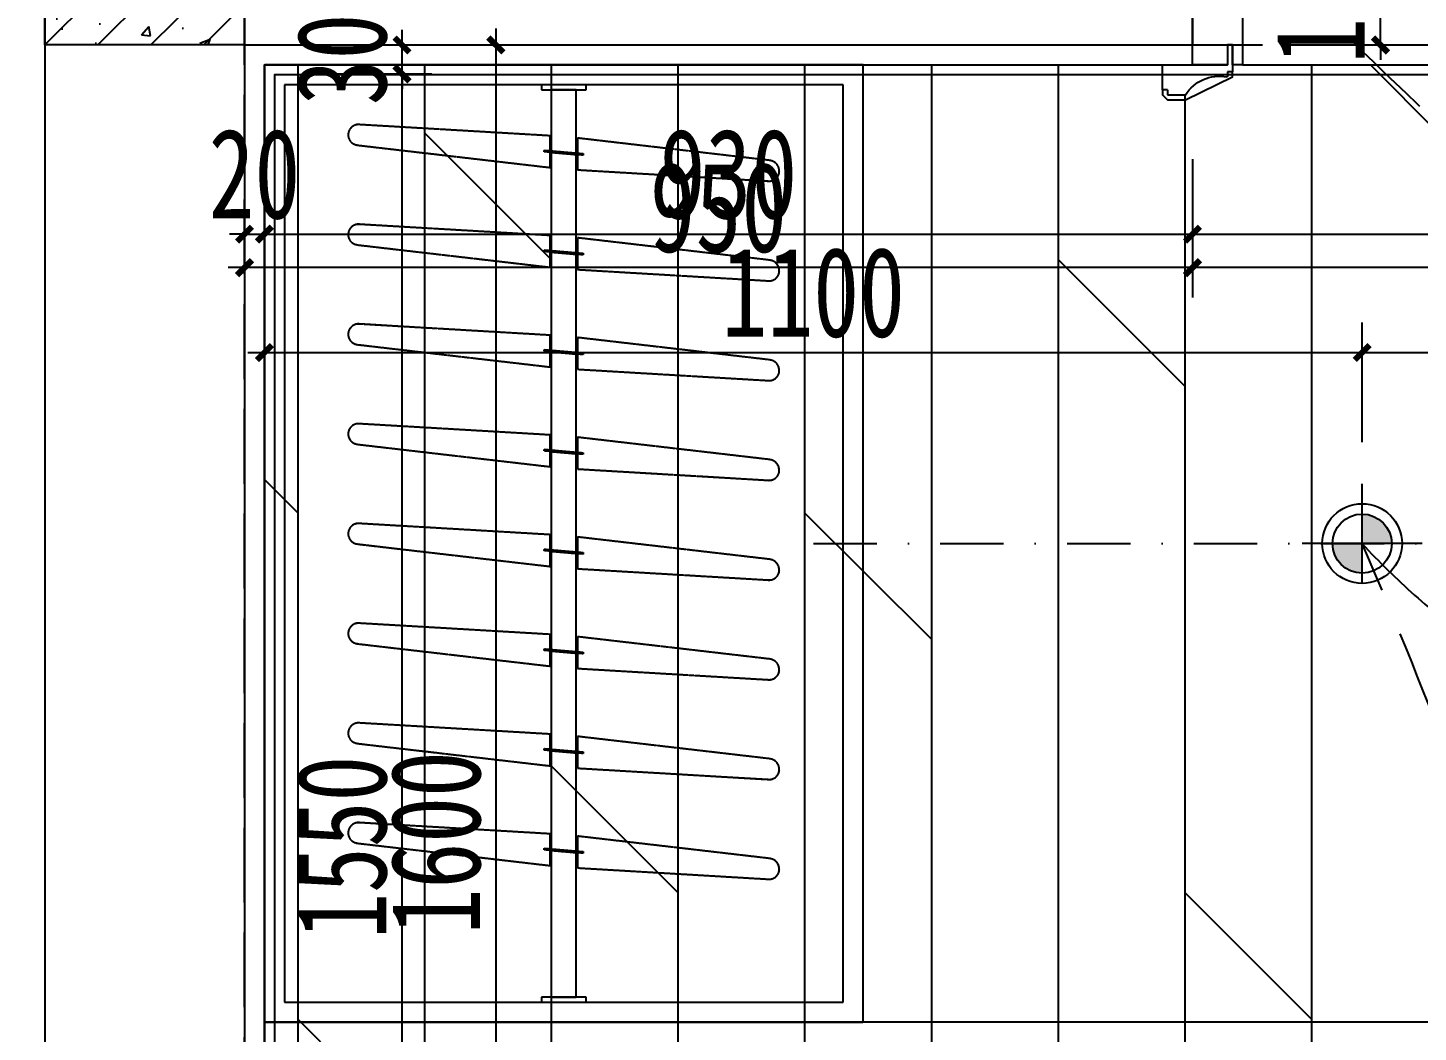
# Model space of a CAD drawing. Header units: millimetres. Extents: x -297 to 39764, y -29258 to 20315.
# Drawn here: x 6460 to 7854, y 6973 to 7980 of the extents above; entities that cross this region are included whole.
import ezdxf

# ---------------------------------------------------------------- set-up
doc = ezdxf.new("R2010")
doc.units = ezdxf.units.MM
for name, pattern in [('_DASH', [0.6, 0.4, -0.2]), ('DASH', [0.35, 0.25, -0.1]), ('DASHDOT2', [12.7, 6.35, -3.175, 0, -3.175]), ('HIDDEN', [9.525, 6.35, -3.175])]:
    doc.linetypes.add(name, pattern=pattern)
doc.layers.get('Defpoints').update_dxf_attribs({"color": 250})
for name, color, linetype in [('.-P建筑梁位', 4, 'Continuous'), ('.P-墙体尺寸标注', 252, 'Continuous'), ('.P-家具虚线层', 250, 'Continuous'), ('.p-灯具连线', 6, 'Continuous'), ('.P-装饰轮廓', 180, 'Continuous'), ('.P-门', 4, 'Continuous'), ('.P-门套', 141, 'Continuous'), ('.PC-天花灯具', 203, 'Continuous'), ('.PC-天花造型', 163, 'Continuous'), ('.PC-灯具尺寸标注', 252, 'Continuous'), ('.PC-综合天花虚线层', 14, 'DASHDOT2'), ('.PF-地面轮廓细线', 75, 'Continuous'), ('.PF-活动家具', 141, 'Continuous'), ('.P完成面尺寸', 180, 'Continuous'), ('A-Wall', 2, 'Continuous'), ('A-索引', 57, 'Continuous'), ('Y-移动家具', 141, 'Continuous')]:
    doc.layers.add(name, color=color, linetype=linetype)
doc.styles.add('文字样式', font='', dxfattribs={"width": 0.75})
doc.styles.get('文字样式').set_extended_font_data('SimSun')
doc.dimstyles.new('西安1-40（内部尺寸）', dxfattribs={"dimscale": 30, "dimtxt": 3, "dimasz": 0.5, "dimexe": 1, "dimexo": 1, "dimgap": 0.5, "dimtad": 1, "dimdec": 0, "dimrnd": 5, "dimtxsty": '文字样式', "dimblk": 'ARCHTICK', "dimcen": 1, "dimdle": 0.55, "dimclrd": 252, "dimclre": 252, "dimclrt": 30, "dimadec": 0, "dimazin": 0, "dimtfac": 1, "dimtdec": 0, "dimtix": 1, "dimtmove": 2, "dimatfit": 3, "dimfxl": 5, "dimfxlon": 1, "dimarcsym": 0})

# ---------------------------------------------------------------- blocks, each defined once
blk = doc.blocks.new('*U50')
at = {"layer": 'Y-移动家具', "linetype": 'DASH', "ltscale": 0.5}
blk.add_lwpolyline([(0, 0), (0, -600), (2560, -600), (2560, 0)], close=True, dxfattribs=at)
blk = doc.blocks.new('yj')
at = {"layer": 'Y-移动家具', "color": 250, "linetype": 'DASH', "ltscale": 0.5}
for p, q in [((-7.1, 220.3), (-29.5, 27.5)), ((2.3, 27.5), (13.6, 218.5)), ((-17.3, -5.7), (-13.9, 33.2)), ((-12.4, 33.1), (-15.3, 0)), ((-13.9, 33.2), (-12.4, 33.1)), ((-29.5, 27.5), (-14.4, 27.5)), ((-15.3, 0), (-12.9, 27.5)), ((-12.9, 27.5), (2.3, 27.5)), ((-31.8, 0), (-43, -191.1)), ((-16.8, 0), (-31.8, 0)), ((-22.4, -192.9), (0, 0)), ((-15.3, 0), (-15.8, -5.9)), ((0, 0), (-15.3, 0)), ((-15.8, -5.9), (-17.3, -5.7))]:
    blk.add_line(p, q, dxfattribs=at)
for centre, radius, start, end in [((3.5, 219), 10.6, 86.6346, 173.3654), ((3.6, 219.6), 10.1, 353.3654, 86.6346), ((-32.7, -192), 10.3, 175, 355)]:
    blk.add_arc(centre, radius, start, end, dxfattribs=at)
blk = doc.blocks.new('*U51')
at = {"layer": 'Y-移动家具', "color": 250, "linetype": 'DASH', "ltscale": 0.5}
for p, q in [((25, -277.5), (20, -277.5)), ((20, -277.5), (20, -322.5)), ((25, -312.5), (25, -277.5)), ((940, -277.5), (935, -277.5)), ((935, -277.5), (935, -312.5)), ((940, -322.5), (940, -277.5)), ((935, -287.5), (25, -287.5)), ((25, -287.5), (25, -312.5)), ((935, -312.5), (935, -287.5)), ((25, -322.5), (25, -312.5)), ((25, -312.5), (935, -312.5)), ((935, -312.5), (935, -322.5)), ((20, -322.5), (25, -322.5)), ((935, -322.5), (940, -322.5))]:
    blk.add_line(p, q, dxfattribs=at)
at = {"layer": 'Y-移动家具', "linetype": 'DASH', "ltscale": 0.5}
blk.add_lwpolyline([(0, 0), (0, -600), (960, -600), (960, 0)], close=True, dxfattribs=at)
at = {"layer": 'Y-移动家具', "color": 250, "linetype": 'DASH', "ltscale": 0.5}
blk.add_lwpolyline([(20, -580), (940, -580), (940, -20), (20, -20)], close=True, dxfattribs=at)
for p in [(102.9, -313.8), (202.9, -313.8), (302.9, -313.8), (402.9, -313.8), (502.9, -313.8), (602.9, -313.8), (702.9, -313.8), (802.9, -313.8)]:
    blk.add_blockref('yj', p)
blk = doc.blocks.new('A$C303A7B2C')
at = {"layer": '.P-门套', "ltscale": 300}
for p, q in [((-60, 25), (-60, 30)), ((-60, 30), (-42, 30)), ((-60, 25), (-65, 25)), ((-65, 25), (-65, 0)), ((-65, 0), (0, 0)), ((0, 7), (0, 11.4)), ((5, 7), (0, 7)), ((0, -20), (0, 0)), ((5, -20), (5, 7)), ((5, -20), (0, -20))]:
    blk.add_line(p, q, dxfattribs=at)
for centre, radius, start, end in [((-7.7, 52.1), 40.8, 212.7332, 280.031), ((-0.5, 11.4), 0.5, 0, 100.031)]:
    blk.add_arc(centre, radius, start, end, dxfattribs=at)
at = {"layer": 'A-索引', "color": 5}
blk.add_lwpolyline([(-65, 25), (-65, 30), (-60, 35), (-42, 35), (5, 12), (5, 7)], dxfattribs=at)
blk = doc.blocks.new('*U68')
at = {"layer": '.P-门'}
blk.add_lwpolyline([(0, 88), (-724, 88), (-724, 38), (0, 38)], close=True, dxfattribs=at)
at = {"layer": '.P-门', "color": 250, "linetype": 'DASH', "ltscale": 15}
blk.add_arc((-1.1, 39.1), 722.9, 89.9118, 180.0882, dxfattribs=at)
at = {"layer": '.P-门套', "ltscale": 15}
for points in [[(150, 760), (130, 760), (130, 765), (150, 765), (150, 800), (0, 800), (0, 775), (20, 775), (20, 770), (0, 770), (0, 762), (0, 762), (56, 762), (56, 750), (150, 750)], [(150, 40), (130, 40), (130, 35), (150, 35), (150, 0), (0, 0), (0, 25), (20, 25), (20, 30), (0, 30), (0, 38), (0, 38), (56, 38), (56, 50), (150, 50)]]:
    blk.add_lwpolyline(points, close=True, dxfattribs=at)
at = {"layer": '.P-门套', "linetype": 'ByBlock', "xscale": -1}
for p, rotation in [((0, 775), 90), ((150, 35), 270)]:
    blk.add_blockref('A$C303A7B2C', p, dxfattribs=dict(at, rotation=rotation))
at = {"layer": '.P-门套', "linetype": 'ByBlock'}
for p, rotation in [((150, 765), 270), ((0, 25), 90)]:
    blk.add_blockref('A$C303A7B2C', p, dxfattribs=dict(at, rotation=rotation))
blk = doc.blocks.new('hyjyjjjjjjj')
at = {"layer": '.P-家具虚线层', "color": 250, "linetype": '_DASH', "ltscale": 200}
for p, q in [((27297.5, 7942.5, 0), (26697.5, 7942.5, 0)), ((26697.5, 7942.5, 0), (26697.5, 6982.5, 0)), ((27297.5, 6982.5, 0), (27297.5, 7942.5, 0)), ((26717.5, 7922.5, 0), (26717.5, 7002.5, 0)), ((27277.5, 7922.5, 0), (26717.5, 7922.5, 0)), ((26975, 7922.5, 0), (26975, 7917.5, 0)), ((27020, 7922.5, 0), (26975, 7922.5, 0)), ((26975, 7917.5, 0), (26985, 7917.5, 0)), ((26985, 7917.5, 0), (26985, 7007.5, 0)), ((27010, 7917.5, 0), (26985, 7917.5, 0)), ((26985, 7917.5, 0), (27020, 7917.5, 0)), ((27010, 7007.5, 0), (27010, 7917.5, 0)), ((27020, 7917.5, 0), (27020, 7922.5, 0)), ((27277.5, 7002.5, 0), (27277.5, 7922.5, 0)), ((26983.8, 7871.4, 0), (26792.6, 7882.7, 0)), ((26790.8, 7862.1, 0), (26983.8, 7839.6, 0)), ((26983.8, 7856.5, 0), (26983.8, 7871.4, 0)), ((27204, 7846.7, 0), (27011.3, 7869.1, 0)), ((27011.3, 7869.1, 0), (27011.3, 7854.1, 0)), ((26977.9, 7855.4, 0), (26978, 7857, 0)), ((26983.8, 7854.9, 0), (26977.9, 7855.4, 0)), ((26978, 7857, 0), (27017, 7853.6, 0)), ((26983.8, 7839.6, 0), (26983.8, 7854.9, 0)), ((27016.9, 7852, 0), (26983.8, 7854.9, 0)), ((26983.8, 7854.9, 0), (27011.3, 7852.5, 0)), ((27011.3, 7852.5, 0), (27011.3, 7837.3, 0)), ((27017, 7853.6, 0), (27016.9, 7852, 0)), ((27011.3, 7837.3, 0), (27202.2, 7826.1, 0)), ((26983.8, 7771.4, 0), (26792.6, 7782.7, 0)), ((26790.8, 7762.1, 0), (26983.8, 7739.6, 0)), ((26983.8, 7756.5, 0), (26983.8, 7771.4, 0)), ((27204, 7746.7, 0), (27011.3, 7769.1, 0)), ((27011.3, 7769.1, 0), (27011.3, 7754.1, 0)), ((26977.9, 7755.4, 0), (26978, 7757, 0)), ((26983.8, 7754.9, 0), (26977.9, 7755.4, 0)), ((26978, 7757, 0), (27017, 7753.6, 0)), ((26983.8, 7739.6, 0), (26983.8, 7754.9, 0)), ((27016.9, 7752, 0), (26983.8, 7754.9, 0)), ((26983.8, 7754.9, 0), (27011.3, 7752.5, 0)), ((27011.3, 7752.5, 0), (27011.3, 7737.3, 0)), ((27017, 7753.6, 0), (27016.9, 7752, 0)), ((27011.3, 7737.3, 0), (27202.2, 7726.1, 0)), ((26983.8, 7671.4, 0), (26792.6, 7682.7, 0)), ((26983.8, 7656.5, 0), (26983.8, 7671.4, 0)), ((27204, 7646.7, 0), (27011.3, 7669.1, 0)), ((27011.3, 7669.1, 0), (27011.3, 7654.1, 0)), ((26790.8, 7662.1, 0), (26983.8, 7639.6, 0)), ((26977.9, 7655.4, 0), (26978, 7657, 0)), ((26983.8, 7654.9, 0), (26977.9, 7655.4, 0)), ((26978, 7657, 0), (27017, 7653.6, 0)), ((26983.8, 7639.6, 0), (26983.8, 7654.9, 0)), ((27016.9, 7652, 0), (26983.8, 7654.9, 0)), ((26983.8, 7654.9, 0), (27011.3, 7652.5, 0)), ((27011.3, 7652.5, 0), (27011.3, 7637.3, 0)), ((27017, 7653.6, 0), (27016.9, 7652, 0)), ((27011.3, 7637.3, 0), (27202.2, 7626.1, 0)), ((26983.8, 7571.4, 0), (26792.6, 7582.7, 0)), ((26983.8, 7556.5, 0), (26983.8, 7571.4, 0)), ((27204, 7546.7, 0), (27011.3, 7569.1, 0)), ((27011.3, 7569.1, 0), (27011.3, 7554.1, 0)), ((26790.8, 7562.1, 0), (26983.8, 7539.6, 0)), ((26977.9, 7555.4, 0), (26978, 7557, 0)), ((26983.8, 7554.9, 0), (26977.9, 7555.4, 0)), ((26978, 7557, 0), (27017, 7553.6, 0)), ((26983.8, 7539.6, 0), (26983.8, 7554.9, 0)), ((27016.9, 7552, 0), (26983.8, 7554.9, 0)), ((26983.8, 7554.9, 0), (27011.3, 7552.5, 0)), ((27011.3, 7552.5, 0), (27011.3, 7537.3, 0)), ((27017, 7553.6, 0), (27016.9, 7552, 0)), ((27011.3, 7537.3, 0), (27202.2, 7526.1, 0)), ((26983.8, 7471.4, 0), (26792.6, 7482.7, 0)), ((26983.8, 7456.5, 0), (26983.8, 7471.4, 0)), ((27204, 7446.7, 0), (27011.3, 7469.1, 0)), ((27011.3, 7469.1, 0), (27011.3, 7454.1, 0)), ((26790.8, 7462.1, 0), (26983.8, 7439.6, 0)), ((26977.9, 7455.4, 0), (26978, 7457, 0)), ((26983.8, 7454.9, 0), (26977.9, 7455.4, 0)), ((26978, 7457, 0), (27017, 7453.6, 0)), ((26983.8, 7439.6, 0), (26983.8, 7454.9, 0)), ((27016.9, 7452, 0), (26983.8, 7454.9, 0)), ((26983.8, 7454.9, 0), (27011.3, 7452.5, 0)), ((27011.3, 7452.5, 0), (27011.3, 7437.3, 0)), ((27017, 7453.6, 0), (27016.9, 7452, 0)), ((27011.3, 7437.3, 0), (27202.2, 7426.1, 0)), ((26983.8, 7371.4, 0), (26792.6, 7382.7, 0)), ((26983.8, 7356.5, 0), (26983.8, 7371.4, 0)), ((26790.8, 7362.1, 0), (26983.8, 7339.6, 0)), ((26977.9, 7355.4, 0), (26978, 7357, 0)), ((26978, 7357, 0), (27017, 7353.6, 0)), ((27204, 7346.7, 0), (27011.3, 7369.1, 0)), ((27011.3, 7369.1, 0), (27011.3, 7354.1, 0)), ((26983.8, 7354.9, 0), (26977.9, 7355.4, 0)), ((26983.8, 7339.6, 0), (26983.8, 7354.9, 0)), ((27016.9, 7352, 0), (26983.8, 7354.9, 0)), ((26983.8, 7354.9, 0), (27011.3, 7352.5, 0)), ((27011.3, 7352.5, 0), (27011.3, 7337.3, 0)), ((27017, 7353.6, 0), (27016.9, 7352, 0)), ((27011.3, 7337.3, 0), (27202.2, 7326.1, 0)), ((26983.8, 7271.4, 0), (26792.6, 7282.7, 0)), ((26790.8, 7262.1, 0), (26983.8, 7239.6, 0)), ((26983.8, 7256.5, 0), (26983.8, 7271.4, 0)), ((27204, 7246.7, 0), (27011.3, 7269.1, 0)), ((27011.3, 7269.1, 0), (27011.3, 7254.1, 0)), ((26977.9, 7255.4, 0), (26978, 7257, 0)), ((26983.8, 7254.9, 0), (26977.9, 7255.4, 0)), ((26978, 7257, 0), (27017, 7253.6, 0)), ((26983.8, 7239.6, 0), (26983.8, 7254.9, 0)), ((27016.9, 7252, 0), (26983.8, 7254.9, 0)), ((26983.8, 7254.9, 0), (27011.3, 7252.5, 0)), ((27011.3, 7252.5, 0), (27011.3, 7237.3, 0)), ((27017, 7253.6, 0), (27016.9, 7252, 0)), ((27011.3, 7237.3, 0), (27202.2, 7226.1, 0)), ((26983.8, 7171.4, 0), (26792.6, 7182.7, 0)), ((26790.8, 7162.1, 0), (26983.8, 7139.6, 0)), ((26983.8, 7156.5, 0), (26983.8, 7171.4, 0)), ((27204, 7146.7, 0), (27011.3, 7169.1, 0)), ((27011.3, 7169.1, 0), (27011.3, 7154.1, 0)), ((26977.9, 7155.4, 0), (26978, 7157, 0)), ((26983.8, 7154.9, 0), (26977.9, 7155.4, 0)), ((26978, 7157, 0), (27017, 7153.6, 0)), ((26983.8, 7139.6, 0), (26983.8, 7154.9, 0)), ((27016.9, 7152, 0), (26983.8, 7154.9, 0)), ((26983.8, 7154.9, 0), (27011.3, 7152.5, 0)), ((27011.3, 7152.5, 0), (27011.3, 7137.3, 0)), ((27017, 7153.6, 0), (27016.9, 7152, 0)), ((27011.3, 7137.3, 0), (27202.2, 7126.1, 0)), ((26717.5, 7002.5, 0), (27277.5, 7002.5, 0)), ((26985, 7007.5, 0), (26975, 7007.5, 0)), ((26975, 7007.5, 0), (26975, 7002.5, 0)), ((26975, 7002.5, 0), (27020, 7002.5, 0)), ((27020, 7007.5, 0), (26985, 7007.5, 0)), ((26985, 7007.5, 0), (27010, 7007.5, 0)), ((27020, 7002.5, 0), (27020, 7007.5, 0)), ((26697.5, 6982.5, 0), (26697.5, 6382.5, 0)), ((29257.5, 6982.5, 0), (26697.5, 6982.5, 0)), ((26697.5, 6982.5, 0), (27297.5, 6982.5, 0))]:
    blk.add_line(p, q, dxfattribs=at)
for centre, radius, start, end in [((26791.7, 7872.4, 0), 10.3, 85, 265), ((27202.8, 7836.1, 0), 10.6, 356.6346, 83.3654), ((27203.4, 7836.1, 0), 10.1, 263.3654, 356.6346), ((26791.7, 7772.4, 0), 10.3, 85, 265), ((27203.4, 7736.1, 0), 10.1, 263.3654, 356.6346), ((27202.8, 7736.1, 0), 10.6, 356.6346, 83.3654), ((26791.7, 7672.4, 0), 10.3, 85, 265), ((27203.4, 7636.1, 0), 10.1, 263.3654, 356.6346), ((27202.8, 7636.1, 0), 10.6, 356.6346, 83.3654), ((26791.7, 7572.4, 0), 10.3, 85, 265), ((27202.8, 7536.1, 0), 10.6, 356.6346, 83.3654), ((27203.4, 7536.1, 0), 10.1, 263.3654, 356.6346), ((26791.7, 7472.4, 0), 10.3, 85, 265), ((27202.8, 7436.1, 0), 10.6, 356.6346, 83.3654), ((27203.4, 7436.1, 0), 10.1, 263.3654, 356.6346), ((26791.7, 7372.4, 0), 10.3, 85, 265), ((27202.8, 7336.1, 0), 10.6, 356.6346, 83.3654), ((27203.4, 7336.1, 0), 10.1, 263.3654, 356.6346), ((26791.7, 7272.4, 0), 10.3, 85, 265), ((27202.8, 7236.1, 0), 10.6, 356.6346, 83.3654), ((27203.4, 7236.1, 0), 10.1, 263.3654, 356.6346), ((26791.7, 7172.4, 0), 10.3, 85, 265), ((27203.4, 7136.1, 0), 10.1, 263.3654, 356.6346), ((27202.8, 7136.1, 0), 10.6, 356.6346, 83.3654)]:
    blk.add_arc(centre, radius, start, end, dxfattribs=at)
blk = doc.blocks.new('防眩光射灯')
h = blk.add_hatch(color=256)
h.dxf.hatch_style = 1
h.paths.add_polyline_path([(29.6, 0, 0.414214), (0, 29.6), (0, 0)])
h.paths.add_polyline_path([(0, 0), (-29.6, 0, 0.414214), (0, -29.6)])
for p, q in [((0, 40), (0, -60)), ((-60, 0), (60, 0))]:
    blk.add_line(p, q)
blk.add_lwpolyline([(0, 112, 0, 50, 0), (0, 87.2, 0, 0, 0), (0, 40, 0, 0, 0)], format="xyseb")
blk.add_circle((0, 0), 40)
at = {"color": 250}
blk.add_circle((0, 0), 29.6, dxfattribs=at)
blk = doc.blocks.new('_ArchTick')
at = {"color": 0, "linetype": 'ByBlock', "const_width": 0.4}
blk.add_lwpolyline([(-0.5, -0.5), (0.5, 0.5)], dxfattribs=at)
blk = doc.blocks.new('*D400')
at = {"layer": '.P-墙体尺寸标注', "color": 252, "linetype": 'ByBlock', "lineweight": -2, "transparency": 16777216}
for p, q in [((7627.5, 7829.2), (7627.5, 7709.2)), ((8427.5, 7829.2), (8427.5, 7709.2)), ((8444, 7739.2), (7611, 7739.2))]:
    blk.add_line(p, q, dxfattribs=at)
at = {"layer": 'Defpoints', "color": 0, "linetype": 'ByBlock', "transparency": 16777216}
for p in [(7627.5, 7962.5, 0), (8427.5, 7962.5, 0), (7627.5, 7739.2)]:
    blk.add_point(p, dxfattribs=at)
at = {"layer": '.P-墙体尺寸标注', "color": 252, "linetype": 'ByBlock', "lineweight": -2, "transparency": 16777216, "xscale": 15, "yscale": 15, "zscale": 15, "rotation": 180}
blk.add_blockref('_ArchTick', (7627.5, 7739.2), dxfattribs=at)
at = {"layer": '.P-墙体尺寸标注', "color": 252, "linetype": 'ByBlock', "lineweight": -2, "transparency": 16777216, "xscale": 15, "yscale": 15, "zscale": 15}
blk.add_blockref('_ArchTick', (8427.5, 7739.2), dxfattribs=at)
at = {"layer": '.P-墙体尺寸标注', "color": 30, "linetype": 'ByBlock', "transparency": 16777216, "insert": (8027.5, 7799.2), "char_height": 90, "attachment_point": 5, "style": '文字样式'}
blk.add_mtext('800', dxfattribs=at)
blk = doc.blocks.new('*D401')
at = {"layer": '.P-墙体尺寸标注', "color": 252, "linetype": 'ByBlock', "lineweight": -2, "transparency": 16777216}
for p, q in [((6677.5, 7829.2), (6677.5, 7709.2)), ((7627.5, 7829.2), (7627.5, 7709.2)), ((7644, 7739.2), (6661, 7739.2))]:
    blk.add_line(p, q, dxfattribs=at)
at = {"layer": 'Defpoints', "color": 0, "linetype": 'ByBlock', "transparency": 16777216}
for p in [(6677.5, 7962.5, 0), (7627.5, 7962.5, 0), (6677.5, 7739.2)]:
    blk.add_point(p, dxfattribs=at)
at = {"layer": '.P-墙体尺寸标注', "color": 252, "linetype": 'ByBlock', "lineweight": -2, "transparency": 16777216, "xscale": 15, "yscale": 15, "zscale": 15, "rotation": 180}
blk.add_blockref('_ArchTick', (6677.5, 7739.2), dxfattribs=at)
at = {"layer": '.P-墙体尺寸标注', "color": 252, "linetype": 'ByBlock', "lineweight": -2, "transparency": 16777216, "xscale": 15, "yscale": 15, "zscale": 15}
blk.add_blockref('_ArchTick', (7627.5, 7739.2), dxfattribs=at)
at = {"layer": '.P-墙体尺寸标注', "color": 30, "linetype": 'ByBlock', "transparency": 16777216, "insert": (7152.5, 7799.2), "char_height": 90, "attachment_point": 5, "style": '文字样式'}
blk.add_mtext('950', dxfattribs=at)
blk = doc.blocks.new('*D402')
at = {"layer": '.P-墙体尺寸标注', "color": 252, "linetype": 'ByBlock', "lineweight": -2, "transparency": 16777216}
for p, q in [((6929.4, 7979), (6929.4, 6346)), ((6839.4, 7962.5), (6959.4, 7962.5)), ((6839.4, 6362.5), (6959.4, 6362.5))]:
    blk.add_line(p, q, dxfattribs=at)
at = {"layer": 'Defpoints', "color": 0, "linetype": 'ByBlock', "transparency": 16777216}
for p in [(6677.5, 7962.5, 0), (6677.5, 6362.5, 0), (6929.4, 6362.5)]:
    blk.add_point(p, dxfattribs=at)
at = {"layer": '.P-墙体尺寸标注', "color": 252, "linetype": 'ByBlock', "lineweight": -2, "transparency": 16777216, "xscale": 15, "yscale": 15, "zscale": 15}
for p, rotation in [((6929.4, 7962.5), 90), ((6929.4, 6362.5), 270)]:
    blk.add_blockref('_ArchTick', p, dxfattribs=dict(at, rotation=rotation))
at = {"layer": '.P-墙体尺寸标注', "color": 30, "linetype": 'ByBlock', "transparency": 16777216, "insert": (6869.4, 7162.5), "char_height": 90, "attachment_point": 5, "rotation": 90, "style": '文字样式'}
blk.add_mtext('1600', dxfattribs=at)
blk = doc.blocks.new('*D496')
at = {"layer": '.PC-灯具尺寸标注', "color": 252, "linetype": 'ByBlock', "lineweight": -2, "transparency": 16777216}
for p, q in [((6697.5, 7564.1), (6697.5, 7684.1)), ((7797.5, 7564.1), (7797.5, 7684.1)), ((6681, 7654.1), (7814, 7654.1))]:
    blk.add_line(p, q, dxfattribs=at)
at = {"layer": 'Defpoints', "color": 0, "linetype": 'ByBlock', "transparency": 16777216}
for p in [(7797.5, 7654.1), (6697.5, 7462.5, 0), (7797.5, 7462.5, 0)]:
    blk.add_point(p, dxfattribs=at)
at = {"layer": '.PC-灯具尺寸标注', "color": 252, "linetype": 'ByBlock', "lineweight": -2, "transparency": 16777216, "xscale": 15, "yscale": 15, "zscale": 15, "rotation": 180}
blk.add_blockref('_ArchTick', (6697.5, 7654.1), dxfattribs=at)
at = {"layer": '.PC-灯具尺寸标注', "color": 252, "linetype": 'ByBlock', "lineweight": -2, "transparency": 16777216, "xscale": 15, "yscale": 15, "zscale": 15}
blk.add_blockref('_ArchTick', (7797.5, 7654.1), dxfattribs=at)
at = {"layer": '.PC-灯具尺寸标注', "color": 30, "linetype": 'ByBlock', "transparency": 16777216, "insert": (7247.5, 7714.1), "char_height": 90, "attachment_point": 5, "style": '文字样式'}
blk.add_mtext('1100', dxfattribs=at)
blk = doc.blocks.new('*D497')
at = {"layer": '.PC-灯具尺寸标注', "color": 252, "linetype": 'ByBlock', "lineweight": -2, "transparency": 16777216}
for p, q in [((7797.5, 7564.1), (7797.5, 7684.1)), ((8837.5, 7564.1), (8837.5, 7684.1)), ((7781, 7654.1), (8854, 7654.1))]:
    blk.add_line(p, q, dxfattribs=at)
at = {"layer": 'Defpoints', "color": 0, "linetype": 'ByBlock', "transparency": 16777216}
for p in [(8837.5, 7654.1), (7797.5, 7462.5, 0), (8837.5, 7462.5, 0)]:
    blk.add_point(p, dxfattribs=at)
at = {"layer": '.PC-灯具尺寸标注', "color": 252, "linetype": 'ByBlock', "lineweight": -2, "transparency": 16777216, "xscale": 15, "yscale": 15, "zscale": 15, "rotation": 180}
blk.add_blockref('_ArchTick', (7797.5, 7654.1), dxfattribs=at)
at = {"layer": '.PC-灯具尺寸标注', "color": 252, "linetype": 'ByBlock', "lineweight": -2, "transparency": 16777216, "xscale": 15, "yscale": 15, "zscale": 15}
blk.add_blockref('_ArchTick', (8837.5, 7654.1), dxfattribs=at)
at = {"layer": '.PC-灯具尺寸标注', "color": 30, "linetype": 'ByBlock', "transparency": 16777216, "insert": (8317.5, 7714.1), "char_height": 90, "attachment_point": 5, "style": '文字样式'}
blk.add_mtext('1040', dxfattribs=at)
blk = doc.blocks.new('*D1082')
at = {"layer": '.P-墙体尺寸标注', "color": 252, "linetype": 'ByBlock', "lineweight": -2, "transparency": 16777216}
for p, q in [((7815.9, 8062.5), (7815.9, 8077.5)), ((7725.9, 8062.5), (7845.9, 8062.5)), ((7815.9, 7962.5), (7815.9, 8062.5)), ((7725.9, 7962.5), (7845.9, 7962.5)), ((7815.9, 7962.5), (7815.9, 7947.5))]:
    blk.add_line(p, q, dxfattribs=at)
at = {"layer": 'Defpoints', "color": 0, "linetype": 'ByBlock', "transparency": 16777216}
for p in [(7627.5, 8062.5, 0), (7815.9, 8062.5), (7627.5, 7962.5, 0)]:
    blk.add_point(p, dxfattribs=at)
at = {"layer": '.P-墙体尺寸标注', "color": 252, "linetype": 'ByBlock', "lineweight": -2, "transparency": 16777216, "xscale": 15, "yscale": 15, "zscale": 15}
for p, rotation in [((7815.9, 8062.5), 270), ((7815.9, 7962.5), 90)]:
    blk.add_blockref('_ArchTick', p, dxfattribs=dict(at, rotation=rotation))
at = {"layer": '.P-墙体尺寸标注', "color": 30, "linetype": 'ByBlock', "transparency": 16777216, "insert": (7755.9, 8012.5), "char_height": 90, "attachment_point": 5, "rotation": 90, "style": '文字样式'}
blk.add_mtext('100', dxfattribs=at)
blk = doc.blocks.new('*D1306')
at = {"layer": '.P完成面尺寸', "color": 252, "linetype": 'ByBlock', "lineweight": -2, "transparency": 16777216}
for p, q in [((6677.5, 7847.8), (6677.5, 7742.8)), ((6697.5, 7847.8), (6697.5, 7742.8)), ((6677.5, 7772.8), (6662.5, 7772.8)), ((6677.5, 7772.8), (6697.5, 7772.8)), ((6697.5, 7772.8), (6712.5, 7772.8))]:
    blk.add_line(p, q, dxfattribs=at)
at = {"layer": 'Defpoints', "color": 0, "linetype": 'ByBlock', "transparency": 16777216}
for p in [(6677.5, 7962.5, 0), (6697.5, 7933.5, 0), (6697.5, 7772.8)]:
    blk.add_point(p, dxfattribs=at)
at = {"layer": '.P完成面尺寸', "color": 252, "linetype": 'ByBlock', "lineweight": -2, "transparency": 16777216, "xscale": 15, "yscale": 15, "zscale": 15}
blk.add_blockref('_ArchTick', (6677.5, 7772.8), dxfattribs=at)
at = {"layer": '.P完成面尺寸', "color": 252, "linetype": 'ByBlock', "lineweight": -2, "transparency": 16777216, "xscale": 15, "yscale": 15, "zscale": 15, "rotation": 180}
blk.add_blockref('_ArchTick', (6697.5, 7772.8), dxfattribs=at)
at = {"layer": '.P完成面尺寸', "color": 30, "linetype": 'ByBlock', "transparency": 16777216, "insert": (6687.5, 7832.8), "char_height": 90, "attachment_point": 5, "style": '文字样式'}
blk.add_mtext('20', dxfattribs=at)
blk = doc.blocks.new('*D1307')
at = {"layer": '.P完成面尺寸', "color": 252, "linetype": 'ByBlock', "lineweight": -2, "transparency": 16777216}
for p, q in [((6697.5, 7847.8), (6697.5, 7742.8)), ((7627.5, 7847.8), (7627.5, 7742.8)), ((6681, 7772.8), (7644, 7772.8))]:
    blk.add_line(p, q, dxfattribs=at)
at = {"layer": 'Defpoints', "color": 0, "linetype": 'ByBlock', "transparency": 16777216}
for p in [(7627.5, 7942.5, 0), (6697.5, 7933.5, 0), (7627.5, 7772.8)]:
    blk.add_point(p, dxfattribs=at)
at = {"layer": '.P完成面尺寸', "color": 252, "linetype": 'ByBlock', "lineweight": -2, "transparency": 16777216, "xscale": 15, "yscale": 15, "zscale": 15, "rotation": 180}
blk.add_blockref('_ArchTick', (6697.5, 7772.8), dxfattribs=at)
at = {"layer": '.P完成面尺寸', "color": 252, "linetype": 'ByBlock', "lineweight": -2, "transparency": 16777216, "xscale": 15, "yscale": 15, "zscale": 15}
blk.add_blockref('_ArchTick', (7627.5, 7772.8), dxfattribs=at)
at = {"layer": '.P完成面尺寸', "color": 30, "linetype": 'ByBlock', "transparency": 16777216, "insert": (7162.5, 7832.8), "char_height": 90, "attachment_point": 5, "style": '文字样式'}
blk.add_mtext('930', dxfattribs=at)
blk = doc.blocks.new('*D1308')
at = {"layer": '.P完成面尺寸', "color": 252, "linetype": 'ByBlock', "lineweight": -2, "transparency": 16777216}
for p, q in [((7627.5, 7847.8), (7627.5, 7742.8)), ((8427.5, 7847.8), (8427.5, 7742.8)), ((7611, 7772.8), (8444, 7772.8))]:
    blk.add_line(p, q, dxfattribs=at)
at = {"layer": 'Defpoints', "color": 0, "linetype": 'ByBlock', "transparency": 16777216}
for p in [(7627.5, 7942.5, 0), (8427.5, 7942.5, 0), (8427.5, 7772.8)]:
    blk.add_point(p, dxfattribs=at)
at = {"layer": '.P完成面尺寸', "color": 252, "linetype": 'ByBlock', "lineweight": -2, "transparency": 16777216, "xscale": 15, "yscale": 15, "zscale": 15, "rotation": 180}
blk.add_blockref('_ArchTick', (7627.5, 7772.8), dxfattribs=at)
at = {"layer": '.P完成面尺寸', "color": 252, "linetype": 'ByBlock', "lineweight": -2, "transparency": 16777216, "xscale": 15, "yscale": 15, "zscale": 15}
blk.add_blockref('_ArchTick', (8427.5, 7772.8), dxfattribs=at)
at = {"layer": '.P完成面尺寸', "color": 30, "linetype": 'ByBlock', "transparency": 16777216, "insert": (8027.5, 7832.8), "char_height": 90, "attachment_point": 5, "style": '文字样式'}
blk.add_mtext('800', dxfattribs=at)
blk = doc.blocks.new('*D1311')
at = {"layer": '.P完成面尺寸', "color": 252, "linetype": 'ByBlock', "lineweight": -2, "transparency": 16777216}
for p, q in [((6835.4, 6366), (6835.4, 7950)), ((6760.4, 7933.5), (6865.4, 7933.5)), ((6760.4, 6382.5), (6865.4, 6382.5))]:
    blk.add_line(p, q, dxfattribs=at)
at = {"layer": 'Defpoints', "color": 0, "linetype": 'ByBlock', "transparency": 16777216}
for p in [(6697.5, 7933.5, 0), (6835.4, 7933.5), (6697.5, 6382.5, 0)]:
    blk.add_point(p, dxfattribs=at)
at = {"layer": '.P完成面尺寸', "color": 252, "linetype": 'ByBlock', "lineweight": -2, "transparency": 16777216, "xscale": 15, "yscale": 15, "zscale": 15}
for p, rotation in [((6835.4, 7933.5), 90), ((6835.4, 6382.5), 270)]:
    blk.add_blockref('_ArchTick', p, dxfattribs=dict(at, rotation=rotation))
at = {"layer": '.P完成面尺寸', "color": 30, "linetype": 'ByBlock', "transparency": 16777216, "insert": (6775.4, 7158), "char_height": 90, "attachment_point": 5, "rotation": 90, "style": '文字样式'}
blk.add_mtext('1550', dxfattribs=at)
blk = doc.blocks.new('*D1312')
at = {"layer": '.P完成面尺寸', "color": 252, "linetype": 'ByBlock', "lineweight": -2, "transparency": 16777216}
for p, q in [((6835.4, 7962.5), (6835.4, 7977.5)), ((6760.4, 7962.5), (6865.4, 7962.5)), ((6835.4, 7933.5), (6835.4, 7962.5)), ((6760.4, 7933.5), (6865.4, 7933.5)), ((6835.4, 7933.5), (6835.4, 7918.5))]:
    blk.add_line(p, q, dxfattribs=at)
at = {"layer": 'Defpoints', "color": 0, "linetype": 'ByBlock', "transparency": 16777216}
for p in [(6677.5, 7962.5, 0), (6835.4, 7962.5), (6697.5, 7933.5, 0)]:
    blk.add_point(p, dxfattribs=at)
at = {"layer": '.P完成面尺寸', "color": 252, "linetype": 'ByBlock', "lineweight": -2, "transparency": 16777216, "xscale": 15, "yscale": 15, "zscale": 15}
for p, rotation in [((6835.4, 7962.5), 270), ((6835.4, 7933.5), 90)]:
    blk.add_blockref('_ArchTick', p, dxfattribs=dict(at, rotation=rotation))
at = {"layer": '.P完成面尺寸', "color": 30, "linetype": 'ByBlock', "transparency": 16777216, "insert": (6775.4, 7948), "char_height": 90, "attachment_point": 5, "rotation": 90, "style": '文字样式'}
blk.add_mtext('30', dxfattribs=at)
blk = doc.blocks.new('*D1384')
at = {"layer": '.P完成面尺寸', "color": 252, "linetype": 'ByBlock', "lineweight": -2, "transparency": 16777216}
for p, q in [((16530, 7426), (16530, 7909)), ((16455, 7892.5), (16560, 7892.5)), ((16455, 7442.5), (16560, 7442.5))]:
    blk.add_line(p, q, dxfattribs=at)
at = {"layer": 'Defpoints', "color": 0, "linetype": 'ByBlock', "transparency": 16777216}
for p in [(0, 7892.5, 0), (16530, 7892.5), (16397.5, 7442.5, 0)]:
    blk.add_point(p, dxfattribs=at)
at = {"layer": '.P完成面尺寸', "color": 252, "linetype": 'ByBlock', "lineweight": -2, "transparency": 16777216, "xscale": 15, "yscale": 15, "zscale": 15}
for p, rotation in [((16530, 7892.5), 90), ((16530, 7442.5), 270)]:
    blk.add_blockref('_ArchTick', p, dxfattribs=dict(at, rotation=rotation))
at = {"layer": '.P完成面尺寸', "color": 30, "linetype": 'ByBlock', "transparency": 16777216, "insert": (16470, 7667.5), "char_height": 90, "attachment_point": 5, "rotation": 90, "style": '文字样式'}
blk.add_mtext('450', dxfattribs=at)

msp = doc.modelspace()

# ---------------------------------------------------------------- hatches: boundary and pattern name
at = {"layer": '.PF-地面轮廓细线', "linetype": 'ByBlock'}
h = msp.add_hatch(dxfattribs=at)
h.set_pattern_fill('DOLMIT', color=250, scale=20, angle=90, style=0)
h.paths.add_polyline_path([(10357.5, 8172.5), (10332.5, 8172.5), (10322.5, 8172.5), (10322.5, 8195.5), (10350.5, 8252.7), (10350.5, 8250.5), (10357.5, 8250.5), (10357.5, 9074.5), (10353.2, 9082.5), (10344.2, 9082.5, 0.341384), (10327.5, 9129.5), (10327.5, 9152.5), (10357.5, 9152.5), (10357.5, 9242.5), (9397.5, 9242.5), (9397.5, 7942.5), (9257.5, 7942.5), (8457.5, 7942.5), (8457.5, 7917.5), (8457.5, 7907.5), (8434.5, 7907.5), (8377.3, 7935.5), (8377.5, 7935.5), (8377.5, 7942.5), (7667.5, 7942.5), (7667.5, 7929.2, 0.341384), (7620.5, 7912.5), (7597.5, 7912.5), (7597.5, 7942.5), (6697.5, 7942.5), (6697.5, 6382.5), (9257.5, 6382.5), (9257.5, 6982.5), (9397.5, 6982.5), (9397.5, 6242.5), (6697.5, 6242.5), (6697.5, 3132.5), (7587.5, 3132.5), (7587.5, 3152.5), (9967.5, 3152.5), (10357.5, 3132.5)])
at = {"layer": 'A-Wall'}
h = msp.add_hatch(dxfattribs=at)
h.set_pattern_fill('钢筋混凝土', color=250, scale=15, pattern_type=2)
h.set_pattern_definition([(45, (0, 0), (-26.5165, 26.5165), []), (50, (0, 0), (107.589, -9.4128), [11.25, -123.75]), (355, (0, 0), (-20.8127, 112.8288), [9, -99]), (100.4514, (8.97, -0.78), (86.7764, 103.4159), [9.561, -105.1713]), (46.1842, (0, 30), (160.0862, -24.8279), [16.875, -185.625]), (96.6356, (13.34, 27.93), (140.1994, 146.1177), [14.3415, -157.757]), (351.1842, (0, 30), (140.1993, 146.1178), [13.5, -148.5]), (21, (15, 22.5), (89.53606, -60.39283), [11.25, -123.75]), (326, (15, 22.5), (36.4973, 108.7725), [9, -99]), (71.4514, (22.46, 17.47), (126.0334, 48.3796), [9.561, -105.1713]), (37.5, (0, 0), (1.82398, 49.93408), [0, -97.8, 0, -100.5, 0, -99.375]), (7.5, (0, 0), (39.46043, 59.16176), [0, -57.3, 0, -95.55, 0, -37.875]), (327.5, (-33.45, 0), (80.07337, -3.38323), [0, -37.5, 0, -117, 0, -155.25]), (317.5, (-48.45, 0), (87.47793, 15.01575), [0, -48.75, 0, -77.7, 0, -110.25])])
h.paths.add_polyline_path([(6677.5, 7962.5), (6477.5, 7962.5), (6477.5, 10012.5), (6677.5, 10012.5)])

# ---------------------------------------------------------------- linework, layer by layer
at = {"layer": '.-P建筑梁位', "color": 4, "linetype": 'DASH', "ltscale": 300}
msp.add_line((6677.5, 7962.5, 0), (10377.5, 7962.5, 0), dxfattribs=at)
at = {"layer": '.-P建筑梁位', "color": 4, "linetype": 'DASH', "ltscale": 300, "elevation": 0}
msp.add_lwpolyline([(10377.5, 8062.5), (10377.5, 3112.5), (6677.5, 3112.5), (6677.5, 8062.5)], dxfattribs=at)
at = {"layer": '.p-灯具连线', "color": 6, "linetype": 'HIDDEN', "ltscale": 15, "elevation": 0}
for points in [[(7144.8, 8732.5, 0.094665), (8514.9, 7373, -23.435233)], [(8837.5, 7462.5, -0.440117), (7797.5, 7462.5, -0.116664), (8158.3, 5462.2, -1.068455), (8149.3, 5339.8, -0.202637), (7324.8, 3680.9)]]:
    msp.add_lwpolyline(points, format="xyb", dxfattribs=at)
at = {"layer": '.P-装饰轮廓', "elevation": 0}
msp.add_lwpolyline([(7627.5, 3132.5), (6697.5, 3132.5), (6697.5, 6242.5), (9397.5, 6242.5), (9397.5, 6982.5), (9257.5, 6982.5), (9257.5, 6382.5), (6697.5, 6382.5), (6697.5, 7942.5), (7627.5, 7942.5)], dxfattribs=at)
at = {"layer": '.PC-天花造型', "color": 8}
msp.add_line((7677.5, 7942.5, 0), (8377.5, 7942.5, 0), dxfattribs=at)
at = {"layer": '.PC-天花造型', "elevation": 0}
msp.add_lwpolyline([(9407.5, 6272.5), (10347.5, 6272.5), (10347.5, 9232.5), (9407.5, 9232.5), (9407.5, 7932.5), (6707.5, 7932.5), (6707.5, 6392.5), (9247.5, 6392.5), (9247.5, 6992.5), (9407.5, 6992.5)], close=True, dxfattribs=at)
at = {"layer": '.PC-综合天花虚线层', "linetype": 'DASHDOT2', "ltscale": 10}
msp.add_line((7247.6, 7462.5, 0), (9317, 7462.5, 0), dxfattribs=at)
at = {"layer": '.PF-地面轮廓细线', "color": 8, "linetype": 'ByBlock'}
msp.add_line((7677.5, 7942.5, 0), (8377.5, 7942.5, 0), dxfattribs=at)
at = {"layer": 'A-Wall', "color": 7}
for p, q in [((6477.5, 10012.5, 0), (6477.5, 2512.5, 0)), ((7627.5, 8062.5, 0), (7627.5, 7962.5, 0)), ((6677.5, 7962.5, 0), (6677.5, 6362.5, 0)), ((6677.5, 7962.5, 0), (7627.5, 7962.5, 0))]:
    msp.add_line(p, q, dxfattribs=at)
at = {"layer": 'A-Wall', "color": 7, "elevation": 0}
msp.add_lwpolyline([(6677.5, 7962.5), (6477.5, 7962.5), (6477.5, 10012.5), (6677.5, 10012.5)], close=True, dxfattribs=at)

# ---------------------------------------------------------------- block references
at = {"layer": '.P-家具虚线层', "linetype": 'ByBlock'}
msp.add_blockref('hyjyjjjjjjj', (-20000, 0), dxfattribs=at)
at = {"layer": '.P-门套', "rotation": 270}
msp.add_blockref('*U68', (7627.5, 8092.5, 0), dxfattribs=at)
at = {"layer": '.PC-天花灯具', "rotation": 180.0000000322464}
msp.add_blockref('防眩光射灯', (7797.5, 7462.5, 0), dxfattribs=at)
at = {"layer": '.PF-活动家具', "rotation": 270}
msp.add_blockref('*U51', (7297.5, 7942.5, 0), dxfattribs=at)
at = {"layer": '.PF-活动家具'}
msp.add_blockref('*U50', (6697.5, 6982.5, 0), dxfattribs=at)

# ---------------------------------------------------------------- dimensions: what is measured, and where the dimension line sits
at = {"layer": '.P-墙体尺寸标注', "color": 1, "linetype": 'ByBlock'}
for base, p1, p2, picture, middle in [((7815.9, 8062.5), (7627.5, 7962.5, 0), (7627.5, 8062.5, 0), '*D1082', (7755.9, 8012.5)), ((6929.4, 6362.5), (6677.5, 7962.5, 0), (6677.5, 6362.5, 0), '*D402', (6869.4, 7162.5))]:
    dim = msp.add_linear_dim(base=base, p1=p1, p2=p2, angle=90, dimstyle='西安1-40（内部尺寸）', override={"dimfxl": 3}, dxfattribs=at)
    dim.commit()
    dim.dimension.update_dxf_attribs({"geometry": picture, "text_midpoint": middle})
for base, p1, p2, picture, middle in [((6677.5, 7739.2), (7627.5, 7962.5, 0), (6677.5, 7962.5, 0), '*D401', (7152.5, 7799.2)), ((7627.5, 7739.2), (8427.5, 7962.5, 0), (7627.5, 7962.5, 0), '*D400', (8027.5, 7799.2))]:
    dim = msp.add_linear_dim(base=base, p1=p1, p2=p2, dimstyle='西安1-40（内部尺寸）', override={"dimfxl": 3}, dxfattribs=at)
    dim.commit()
    dim.dimension.update_dxf_attribs({"geometry": picture, "text_midpoint": middle})
at = {"layer": '.PC-灯具尺寸标注', "color": 1, "linetype": 'ByBlock'}
for base, p1, p2, picture, middle in [((7797.5, 7654.1), (6697.5, 7462.5, 0), (7797.5, 7462.5, 0), '*D496', (7247.5, 7714.1)), ((8837.5, 7654.1), (7797.5, 7462.5, 0), (8837.5, 7462.5, 0), '*D497', (8317.5, 7714.1))]:
    dim = msp.add_linear_dim(base=base, p1=p1, p2=p2, dimstyle='西安1-40（内部尺寸）', override={"dimfxl": 3}, dxfattribs=at)
    dim.commit()
    dim.dimension.update_dxf_attribs({"geometry": picture, "text_midpoint": middle})
at = {"layer": '.P完成面尺寸', "color": 1, "linetype": 'ByBlock'}
for base, p1, p2, picture, middle in [((6835.4, 7962.5), (6697.5, 7933.5, 0), (6677.5, 7962.5, 0), '*D1312', (6775.4, 7948)), ((6835.4, 7933.5), (6697.5, 6382.5, 0), (6697.5, 7933.5, 0), '*D1311', (6775.4, 7158)), ((16530, 7892.5), (16397.5, 7442.5, 0), (0, 7892.5, 0), '*D1384', (16470, 7667.5))]:
    dim = msp.add_linear_dim(base=base, p1=p1, p2=p2, angle=90, dimstyle='西安1-40（内部尺寸）', override={"dimfxl": 2.5}, dxfattribs=at)
    dim.commit()
    dim.dimension.update_dxf_attribs({"geometry": picture, "text_midpoint": middle})
for base, p1, p2, picture, middle in [((6697.5, 7772.8), (6677.5, 7962.5, 0), (6697.5, 7933.5, 0), '*D1306', (6687.5, 7832.8)), ((7627.5, 7772.8), (6697.5, 7933.5, 0), (7627.5, 7942.5, 0), '*D1307', (7162.5, 7832.8)), ((8427.5, 7772.8), (7627.5, 7942.5, 0), (8427.5, 7942.5, 0), '*D1308', (8027.5, 7832.8))]:
    dim = msp.add_linear_dim(base=base, p1=p1, p2=p2, dimstyle='西安1-40（内部尺寸）', override={"dimfxl": 2.5}, dxfattribs=at)
    dim.commit()
    dim.dimension.update_dxf_attribs({"geometry": picture, "text_midpoint": middle})

doc.saveas('drawing.dxf')
